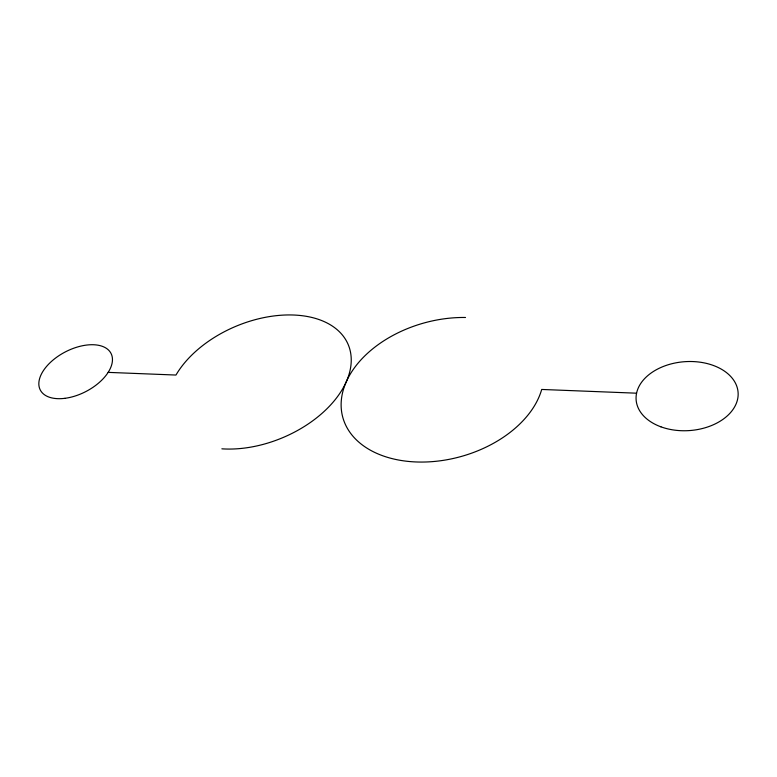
<?xml version="1.0" encoding="UTF-8"?>
<svg xmlns="http://www.w3.org/2000/svg" width="777" height="777" viewBox="0 0 777 777"><rect width="100%" height="100%" fill="white"/><g stroke="black" fill="none" stroke-linecap="round" stroke-linejoin="round"><path stroke-width="1.17" d="M108.139 372.377L175.961 375.048A96.474 60.412 -22.8 0 1 297.727 315.258A96.474 60.412 -22.8 0 1 343.065 388.121A96.474 60.412 -22.8 0 1 221.872 448.824M636.567 393.191L541.705 389.452A103.428 69.299 -15.6 0 1 421.027 462.062A103.428 69.299 -15.6 0 1 343.599 388.908A103.428 69.299 -15.6 0 1 465.52 317.482M64.928 398.319A39.831 22.329 -27.4 0 0 111.499 354.458A39.831 22.329 -27.4 0 0 50.495 362.315A39.831 22.329 -27.4 0 0 64.928 398.319M660.936 426.835A51.127 34.528 -4.1 0 0 738.15 394.677A51.127 34.528 -4.1 0 0 662.227 366.909A51.127 34.528 -4.1 0 0 660.936 426.835"/></g></svg>
